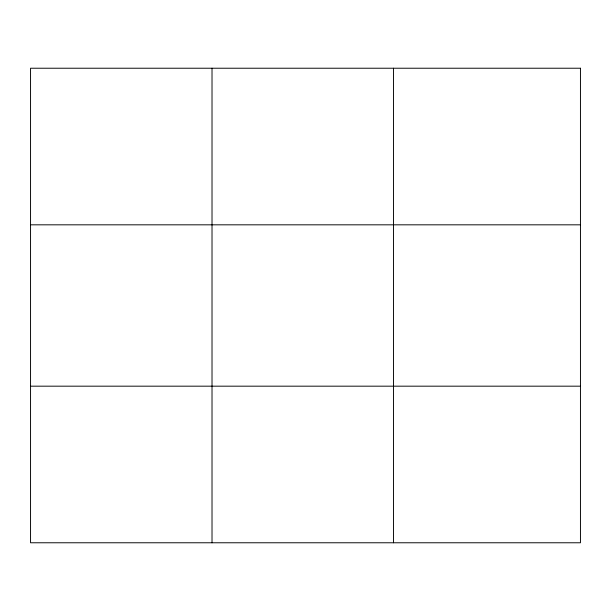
<?xml version="1.0" encoding="UTF-8"?>
<svg xmlns="http://www.w3.org/2000/svg" width="611" height="611" viewBox="0 0 611 611"><rect width="100%" height="100%" fill="white"/><g stroke="black" fill="none" stroke-linecap="round" stroke-linejoin="round"><path stroke-width="0.92" d="M212.017 68.226L212.017 542.774M393.484 68.226L393.484 542.774M30.55 224.825L580.45 224.825M30.55 386.175L580.45 386.175M580.45 68.226L580.45 542.774L30.55 542.774L30.55 68.226L580.45 68.226"/></g></svg>
